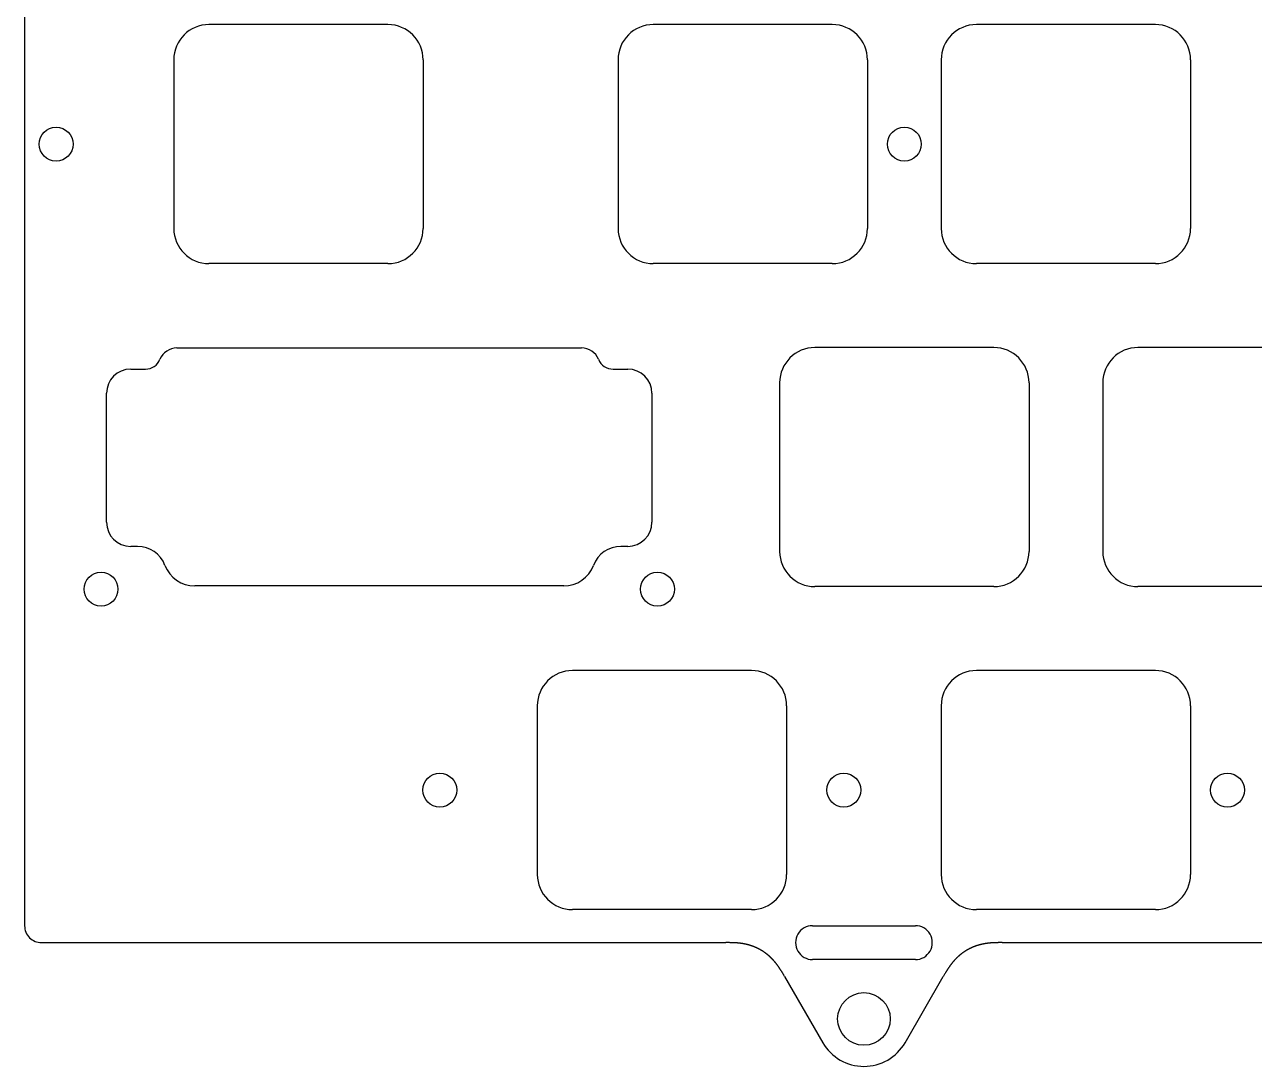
# Model space of a CAD drawing. Header units: millimetres. Extents: x -9 to 276, y -92 to 16.
# Drawn here: x -9 to 63.5, y -92.5 to -31 of the extents above; entities that cross this region are included whole.
import ezdxf

# ---------------------------------------------------------------- set-up
doc = ezdxf.new("R2010")
doc.units = ezdxf.units.MM
doc.layers.add('BLACK', color=7, linetype='CONTINUOUS')
doc.layers.add('Edge.Cuts', color=53, linetype='CONTINUOUS', true_color=0xc8a339)

msp = doc.modelspace()

# ---------------------------------------------------------------- linework, layer by layer
at = {"layer": 'BLACK', "linetype": 'Continuous'}
for p, q in [((12.41875, -31.05), (1.868749, -31.05)), ((-0.20625, -33.125), (-0.20625, -43.075001)), ((14.49375, -33.125), (14.49375, -43.075)), ((12.41875, -45.15), (1.86875, -45.15))]:
    msp.add_line(p, q, dxfattribs=at)
at = {"layer": 'BLACK'}
for centre, radius, start, end in [((1.868754, -33.125004), 2.075004, 90.00013806, 179.99988955), ((12.41875, -33.125), 2.075, 0, 90), ((1.868752, -43.074998), 2.075002, 180.00008284, 269.99994478), ((12.41875, -43.075), 2.075, 270, 0)]:
    msp.add_arc(centre, radius, start, end, dxfattribs=at)
at = {"layer": 'Edge.Cuts', "linetype": 'CONTINUOUS'}
for p, q in [((-9, 8), (-9, -84.2)), ((38.6125, -31.05), (28.0625, -31.05)), ((57.6625, -31.05), (47.1125, -31.05)), ((25.9875, -33.125), (25.9875, -43.075)), ((40.6875, -33.125), (40.6875, -43.075)), ((45.0375, -33.125), (45.0375, -43.075)), ((59.7375, -33.125), (59.7375, -43.075)), ((38.6125, -45.15), (28.0625, -45.15)), ((57.6625, -45.15), (47.1125, -45.15)), ((48.1375, -50.1), (37.5875, -50.1)), ((67.1875, -50.1), (56.6375, -50.1)), ((35.5125, -52.175), (35.5125, -62.125)), ((50.2125, -52.175), (50.2125, -62.125)), ((54.5625, -52.175), (54.5625, -62.125)), ((48.1375, -64.2), (37.5875, -64.2)), ((67.1875, -64.2), (56.6375, -64.2)), ((37.450012, -84.2), (43.512487, -84.2)), ((-8, -85.2), (32.340611, -85.2)), ((32.373517, -85.200003), (32.340611, -85.2)), ((32.421548, -85.200038), (32.373517, -85.200003)), ((32.461283, -85.200126), (32.421548, -85.200038)), ((32.49654, -85.200269), (32.461283, -85.200126)), ((32.528874, -85.20047), (32.49654, -85.200269)), ((32.5591, -85.20073), (32.528874, -85.20047)), ((32.58771, -85.201049), (32.5591, -85.20073)), ((32.615026, -85.201427), (32.58771, -85.201049)), ((32.641277, -85.201866), (32.615026, -85.201427)), ((32.666627, -85.202365), (32.641277, -85.201866)), ((32.691205, -85.202926), (32.666627, -85.202365)), ((32.715109, -85.203547), (32.691205, -85.202926)), ((32.738419, -85.20423), (32.715109, -85.203547)), ((32.761199, -85.204974), (32.738419, -85.20423)), ((32.783503, -85.20578), (32.761199, -85.204974)), ((32.805377, -85.206648), (32.783503, -85.20578)), ((32.826858, -85.207578), (32.805377, -85.206648)), ((32.847979, -85.20857), (32.826858, -85.207578)), ((32.86877, -85.209625), (32.847979, -85.20857)), ((32.889255, -85.210742), (32.86877, -85.209625)), ((32.909456, -85.211922), (32.889255, -85.210742)), ((32.929393, -85.213165), (32.909456, -85.211922)), ((32.949083, -85.214471), (32.929393, -85.213165)), ((32.968542, -85.21584), (32.949083, -85.214471)), ((32.987784, -85.217273), (32.968542, -85.21584)), ((33.006821, -85.218769), (32.987784, -85.217273)), ((33.025665, -85.220329), (33.006821, -85.218769)), ((33.044327, -85.221952), (33.025665, -85.220329)), ((33.062815, -85.22364), (33.044327, -85.221952)), ((33.08114, -85.225392), (33.062815, -85.22364)), ((33.09931, -85.227208), (33.08114, -85.225392)), ((33.117331, -85.229088), (33.09931, -85.227208)), ((33.13521, -85.231033), (33.117331, -85.229088)), ((33.152955, -85.233043), (33.13521, -85.231033)), ((33.170571, -85.235118), (33.152955, -85.233043)), ((33.188064, -85.237258), (33.170571, -85.235118)), ((33.20544, -85.239463), (33.188064, -85.237258)), ((33.222702, -85.241733), (33.20544, -85.239463)), ((33.239856, -85.244069), (33.222702, -85.241733)), ((33.256906, -85.246471), (33.239856, -85.244069)), ((33.273857, -85.248938), (33.256906, -85.246471)), ((33.290711, -85.251472), (33.273857, -85.248938)), ((33.307473, -85.254072), (33.290711, -85.251472)), ((33.324146, -85.256738), (33.307473, -85.254072)), ((33.340734, -85.259471), (33.324146, -85.256738)), ((33.357239, -85.26227), (33.340734, -85.259471)), ((33.373664, -85.265137), (33.357239, -85.26227)), ((33.390013, -85.268071), (33.373664, -85.265137)), ((33.406288, -85.271072), (33.390013, -85.268071)), ((33.422492, -85.27414), (33.406288, -85.271072)), ((33.438626, -85.277276), (33.422492, -85.27414)), ((33.454694, -85.28048), (33.438626, -85.277276)), ((33.470697, -85.283753), (33.454694, -85.28048)), ((33.486638, -85.287093), (33.470697, -85.283753)), ((33.502519, -85.290503), (33.486638, -85.287093)), ((33.518341, -85.29398), (33.502519, -85.290503)), ((33.534107, -85.297527), (33.518341, -85.29398)), ((33.549819, -85.301143), (33.534107, -85.297527)), ((33.565477, -85.304829), (33.549819, -85.301143)), ((33.581084, -85.308584), (33.565477, -85.304829)), ((33.596642, -85.312409), (33.581084, -85.308584)), ((33.612152, -85.316304), (33.596642, -85.312409)), ((33.627615, -85.32027), (33.612152, -85.316304)), ((33.643034, -85.324306), (33.627615, -85.32027)), ((33.658408, -85.328413), (33.643034, -85.324306)), ((33.673741, -85.332591), (33.658408, -85.328413)), ((33.689032, -85.33684), (33.673741, -85.332591)), ((33.704284, -85.341161), (33.689032, -85.33684)), ((33.719497, -85.345554), (33.704284, -85.341161)), ((33.734674, -85.350019), (33.719497, -85.345554)), ((33.749814, -85.354557), (33.734674, -85.350019)), ((33.764919, -85.359167), (33.749814, -85.354557)), ((33.77999, -85.36385), (33.764919, -85.359167)), ((33.780644, -85.364055), (33.77999, -85.36385)), ((33.788181, -85.36643), (33.780644, -85.364055)), ((33.79571, -85.368824), (33.788181, -85.36643)), ((33.803231, -85.371236), (33.79571, -85.368824)), ((33.810744, -85.373666), (33.803231, -85.371236)), ((33.818249, -85.376115), (33.810744, -85.373666)), ((33.825746, -85.378583), (33.818249, -85.376115)), ((33.833236, -85.381069), (33.825746, -85.378583)), ((33.840717, -85.383573), (33.833236, -85.381069)), ((33.84819, -85.386095), (33.840717, -85.383573)), ((33.855655, -85.388636), (33.84819, -85.386095)), ((33.863112, -85.391196), (33.855655, -85.388636)), ((33.87056, -85.393773), (33.863112, -85.391196)), ((33.878001, -85.396369), (33.87056, -85.393773)), ((33.885433, -85.398984), (33.878001, -85.396369)), ((33.892858, -85.401617), (33.885433, -85.398984)), ((33.900274, -85.404268), (33.892858, -85.401617)), ((33.907682, -85.406937), (33.900274, -85.404268)), ((33.915081, -85.409624), (33.907682, -85.406937)), ((33.922472, -85.41233), (33.915081, -85.409624)), ((33.929855, -85.415054), (33.922472, -85.41233)), ((33.93723, -85.417797), (33.929855, -85.415054)), ((33.944596, -85.420557), (33.93723, -85.417797)), ((33.951954, -85.423336), (33.944596, -85.420557)), ((33.959303, -85.426133), (33.951954, -85.423336)), ((33.966644, -85.428948), (33.959303, -85.426133)), ((33.973977, -85.431781), (33.966644, -85.428948)), ((33.981301, -85.434633), (33.973977, -85.431781)), ((33.988616, -85.437503), (33.981301, -85.434633)), ((33.995923, -85.44039), (33.988616, -85.437503)), ((34.003222, -85.443296), (33.995923, -85.44039)), ((34.010512, -85.44622), (34.003222, -85.443296)), ((34.017793, -85.449162), (34.010512, -85.44622)), ((34.025065, -85.452123), (34.017793, -85.449162)), ((34.032329, -85.455101), (34.025065, -85.452123)), ((34.039585, -85.458097), (34.032329, -85.455101)), ((34.046831, -85.461111), (34.039585, -85.458097)), ((34.054069, -85.464144), (34.046831, -85.461111)), ((34.061298, -85.467194), (34.054069, -85.464144)), ((34.068518, -85.470263), (34.061298, -85.467194)), ((34.07573, -85.473349), (34.068518, -85.470263)), ((34.082933, -85.476453), (34.07573, -85.473349)), ((34.090126, -85.479576), (34.082933, -85.476453)), ((34.097312, -85.482716), (34.090126, -85.479576)), ((34.104488, -85.485874), (34.097312, -85.482716)), ((34.111655, -85.48905), (34.104488, -85.485874)), ((34.118813, -85.492244), (34.111655, -85.48905)), ((34.125962, -85.495456), (34.118813, -85.492244)), ((34.133102, -85.498686), (34.125962, -85.495456)), ((34.140234, -85.501934), (34.133102, -85.498686)), ((34.147356, -85.5052), (34.140234, -85.501934)), ((34.154469, -85.508483), (34.147356, -85.5052)), ((34.161573, -85.511784), (34.154469, -85.508483)), ((34.168668, -85.515103), (34.161573, -85.511784)), ((34.175754, -85.51844), (34.168668, -85.515103)), ((34.182831, -85.521795), (34.175754, -85.51844)), ((34.189898, -85.525167), (34.182831, -85.521795)), ((34.196956, -85.528558), (34.189898, -85.525167)), ((34.204005, -85.531966), (34.196956, -85.528558)), ((34.211045, -85.535391), (34.204005, -85.531966)), ((34.218075, -85.538835), (34.211045, -85.535391)), ((34.225097, -85.542296), (34.218075, -85.538835)), ((34.232108, -85.545775), (34.225097, -85.542296)), ((34.239111, -85.549271), (34.232108, -85.545775)), ((34.246104, -85.552786), (34.239111, -85.549271)), ((46.727953, -85.547005), (46.720951, -85.550509)), ((46.734965, -85.543519), (46.727953, -85.547005)), ((46.741986, -85.54005), (46.734965, -85.543519)), ((46.749017, -85.536599), (46.741986, -85.54005)), ((46.756057, -85.533166), (46.749017, -85.536599)), ((46.763107, -85.529751), (46.756057, -85.533166)), ((46.770166, -85.526353), (46.763107, -85.529751)), ((46.777234, -85.522973), (46.770166, -85.526353)), ((46.784311, -85.51961), (46.777234, -85.522973)), ((46.791398, -85.516265), (46.784311, -85.51961)), ((46.798495, -85.512938), (46.791398, -85.516265)), ((46.8056, -85.509629), (46.798495, -85.512938)), ((46.812714, -85.506338), (46.8056, -85.509629)), ((46.819838, -85.503064), (46.812714, -85.506338)), ((46.826971, -85.499808), (46.819838, -85.503064)), ((46.834113, -85.49657), (46.826971, -85.499808)), ((46.841265, -85.49335), (46.834113, -85.49657)), ((46.848425, -85.490148), (46.841265, -85.49335)), ((46.855594, -85.486963), (46.848425, -85.490148)), ((46.862773, -85.483796), (46.855594, -85.486963)), ((46.86996, -85.480648), (46.862773, -85.483796)), ((46.877157, -85.477517), (46.86996, -85.480648)), ((46.884362, -85.474404), (46.877157, -85.477517)), ((46.891577, -85.471309), (46.884362, -85.474404)), ((46.8988, -85.468231), (46.891577, -85.471309)), ((46.906032, -85.465172), (46.8988, -85.468231)), ((46.913273, -85.462131), (46.906032, -85.465172)), ((46.920523, -85.459108), (46.913273, -85.462131)), ((46.927782, -85.456103), (46.920523, -85.459108)), ((46.93505, -85.453115), (46.927782, -85.456103)), ((46.942326, -85.450146), (46.93505, -85.453115)), ((46.949611, -85.447195), (46.942326, -85.450146)), ((46.956905, -85.444262), (46.949611, -85.447195)), ((46.964208, -85.441347), (46.956905, -85.444262)), ((46.971519, -85.43845), (46.964208, -85.441347)), ((46.978839, -85.435571), (46.971519, -85.43845)), ((46.986168, -85.43271), (46.978839, -85.435571)), ((46.993505, -85.429867), (46.986168, -85.43271)), ((47.00085, -85.427042), (46.993505, -85.429867)), ((47.008205, -85.424236), (47.00085, -85.427042)), ((47.015568, -85.421448), (47.008205, -85.424236)), ((47.022939, -85.418677), (47.015568, -85.421448)), ((47.030319, -85.415925), (47.022939, -85.418677)), ((47.037707, -85.413192), (47.030319, -85.415925)), ((47.045104, -85.410476), (47.037707, -85.413192)), ((47.058586, -85.405581), (47.045104, -85.410476)), ((47.072051, -85.400763), (47.058586, -85.405581)), ((47.0855, -85.396021), (47.072051, -85.400763)), ((47.098933, -85.391354), (47.0855, -85.396021)), ((47.11235, -85.386762), (47.098933, -85.391354)), ((47.125751, -85.382244), (47.11235, -85.386762)), ((47.139135, -85.377799), (47.125751, -85.382244)), ((47.152502, -85.373427), (47.139135, -85.377799)), ((47.165854, -85.369127), (47.152502, -85.373427)), ((47.179188, -85.364899), (47.165854, -85.369127)), ((47.192506, -85.360742), (47.179188, -85.364899)), ((47.205808, -85.356656), (47.192506, -85.360742)), ((47.219093, -85.352639), (47.205808, -85.356656)), ((47.232361, -85.348692), (47.219093, -85.352639)), ((47.245612, -85.344813), (47.232361, -85.348692)), ((47.258846, -85.341002), (47.245612, -85.344813)), ((47.272064, -85.337259), (47.258846, -85.341002)), ((47.285264, -85.333583), (47.272064, -85.337259)), ((47.298448, -85.329973), (47.285264, -85.333583)), ((47.311614, -85.326428), (47.298448, -85.329973)), ((47.324763, -85.322949), (47.311614, -85.326428)), ((47.337896, -85.319534), (47.324763, -85.322949)), ((47.351011, -85.316182), (47.337896, -85.319534)), ((47.364108, -85.312894), (47.351011, -85.316182)), ((47.377189, -85.309669), (47.364108, -85.312894)), ((47.390252, -85.306506), (47.377189, -85.309669)), ((47.403297, -85.303404), (47.390252, -85.306506)), ((47.416325, -85.300363), (47.403297, -85.303404)), ((47.429336, -85.297382), (47.416325, -85.300363)), ((47.442329, -85.294461), (47.429336, -85.297382)), ((47.455304, -85.291598), (47.442329, -85.294461)), ((47.468262, -85.288795), (47.455304, -85.291598)), ((47.481202, -85.286049), (47.468262, -85.288795)), ((47.494124, -85.28336), (47.481202, -85.286049)), ((47.507028, -85.280728), (47.494124, -85.28336)), ((47.519915, -85.278151), (47.507028, -85.280728)), ((47.532783, -85.27563), (47.519915, -85.278151)), ((47.545633, -85.273164), (47.532783, -85.27563)), ((47.558466, -85.270753), (47.545633, -85.273164)), ((47.57128, -85.268394), (47.558466, -85.270753)), ((47.584076, -85.266089), (47.57128, -85.268394)), ((47.596854, -85.263836), (47.584076, -85.266089)), ((47.609614, -85.261635), (47.596854, -85.263836)), ((47.622355, -85.259485), (47.609614, -85.261635)), ((47.635078, -85.257386), (47.622355, -85.259485)), ((47.647783, -85.255337), (47.635078, -85.257386)), ((47.660469, -85.253337), (47.647783, -85.255337)), ((47.673137, -85.251386), (47.660469, -85.253337)), ((47.685786, -85.249483), (47.673137, -85.251386)), ((47.698416, -85.247627), (47.685786, -85.249483)), ((47.711028, -85.245819), (47.698416, -85.247627)), ((47.723621, -85.244057), (47.711028, -85.245819)), ((47.736195, -85.242341), (47.723621, -85.244057)), ((47.74875, -85.240669), (47.736195, -85.242341)), ((47.761286, -85.239043), (47.74875, -85.240669)), ((47.773804, -85.23746), (47.761286, -85.239043)), ((47.786302, -85.235921), (47.773804, -85.23746)), ((47.798782, -85.234424), (47.786302, -85.235921)), ((47.811242, -85.23297), (47.798782, -85.234424)), ((47.823683, -85.231557), (47.811242, -85.23297)), ((47.836105, -85.230185), (47.823683, -85.231557)), ((47.848508, -85.228854), (47.836105, -85.230185)), ((47.860892, -85.227562), (47.848508, -85.228854)), ((47.873256, -85.22631), (47.860892, -85.227562)), ((47.8856, -85.225095), (47.873256, -85.22631)), ((47.897926, -85.223919), (47.8856, -85.225095)), ((47.910231, -85.22278), (47.897926, -85.223919)), ((47.922517, -85.221678), (47.910231, -85.22278)), ((47.934784, -85.220612), (47.922517, -85.221678)), ((47.947031, -85.219582), (47.934784, -85.220612)), ((47.959258, -85.218586), (47.947031, -85.219582)), ((47.971465, -85.217625), (47.959258, -85.218586)), ((47.983652, -85.216698), (47.971465, -85.217625)), ((47.99582, -85.215804), (47.983652, -85.216698)), ((48.007968, -85.214942), (47.99582, -85.215804)), ((48.020095, -85.214112), (48.007968, -85.214942)), ((48.032203, -85.213313), (48.020095, -85.214112)), ((48.04429, -85.212545), (48.032203, -85.213313)), ((48.056358, -85.211808), (48.04429, -85.212545)), ((48.068405, -85.211099), (48.056358, -85.211808)), ((48.080432, -85.21042), (48.068405, -85.211099)), ((48.092439, -85.209769), (48.080432, -85.21042)), ((48.104425, -85.209146), (48.092439, -85.209769)), ((48.116391, -85.208549), (48.104425, -85.209146)), ((48.128336, -85.20798), (48.116391, -85.208549)), ((48.140261, -85.207436), (48.128336, -85.20798)), ((48.152165, -85.206917), (48.140261, -85.207436)), ((48.164049, -85.206423), (48.152165, -85.206917)), ((48.175912, -85.205953), (48.164049, -85.206423)), ((48.187754, -85.205507), (48.175912, -85.205953)), ((48.199576, -85.205084), (48.187754, -85.205507)), ((48.211376, -85.204683), (48.199576, -85.205084)), ((48.223156, -85.204303), (48.211376, -85.204683)), ((48.234915, -85.203945), (48.223156, -85.204303)), ((48.25837, -85.203289), (48.234915, -85.203945)), ((48.28174, -85.20271), (48.25837, -85.203289)), ((48.305026, -85.202203), (48.28174, -85.20271)), ((48.328226, -85.201764), (48.305026, -85.202203)), ((48.351341, -85.201387), (48.328226, -85.201764)), ((48.37437, -85.201069), (48.351341, -85.201387)), ((48.397312, -85.200803), (48.37437, -85.201069)), ((48.420167, -85.200585), (48.397312, -85.200803)), ((48.442936, -85.200411), (48.420167, -85.200585)), ((48.465616, -85.200275), (48.442936, -85.200411)), ((48.488208, -85.200173), (48.465616, -85.200275)), ((48.510712, -85.2001), (48.488208, -85.200173)), ((48.533127, -85.200051), (48.510712, -85.2001)), ((48.577688, -85.200006), (48.533127, -85.200051)), ((48.621888, -85.2), (48.577688, -85.200006)), ((48.621888, -85.2), (218.078111, -85.2)), ((34.253088, -85.556317), (34.246104, -85.552786)), ((34.260062, -85.559867), (34.253088, -85.556317)), ((34.267027, -85.563434), (34.260062, -85.559867)), ((34.273982, -85.567019), (34.267027, -85.563434)), ((34.280928, -85.570621), (34.273982, -85.567019)), ((34.287864, -85.574241), (34.280928, -85.570621)), ((34.294791, -85.577879), (34.287864, -85.574241)), ((34.301708, -85.581534), (34.294791, -85.577879)), ((34.308616, -85.585206), (34.301708, -85.581534)), ((34.315514, -85.588897), (34.308616, -85.585206)), ((34.322402, -85.592604), (34.315514, -85.588897)), ((34.329281, -85.596329), (34.322402, -85.592604)), ((34.33615, -85.600072), (34.329281, -85.596329)), ((34.343009, -85.603832), (34.33615, -85.600072)), ((34.349859, -85.60761), (34.343009, -85.603832)), ((34.356698, -85.611405), (34.349859, -85.60761)), ((34.363528, -85.615218), (34.356698, -85.611405)), ((34.370348, -85.619048), (34.363528, -85.615218)), ((34.377159, -85.622895), (34.370348, -85.619048)), ((34.383959, -85.62676), (34.377159, -85.622895)), ((34.39075, -85.630642), (34.383959, -85.62676)), ((34.39753, -85.634542), (34.39075, -85.630642)), ((34.404301, -85.638459), (34.39753, -85.634542)), ((34.411062, -85.642393), (34.404301, -85.638459)), ((34.417813, -85.646344), (34.411062, -85.642393)), ((34.424553, -85.650313), (34.417813, -85.646344)), ((34.431284, -85.654299), (34.424553, -85.650313)), ((34.438005, -85.658303), (34.431284, -85.654299)), ((34.444715, -85.662324), (34.438005, -85.658303)), ((34.451416, -85.666362), (34.444715, -85.662324)), ((34.458106, -85.670417), (34.451416, -85.666362)), ((34.464787, -85.67449), (34.458106, -85.670417)), ((34.471457, -85.678579), (34.464787, -85.67449)), ((34.478116, -85.682686), (34.471457, -85.678579)), ((34.484766, -85.68681), (34.478116, -85.682686)), ((34.491405, -85.690952), (34.484766, -85.68681)), ((34.498034, -85.69511), (34.491405, -85.690952)), ((34.504653, -85.699286), (34.498034, -85.69511)), ((34.511262, -85.703479), (34.504653, -85.699286)), ((34.51786, -85.707688), (34.511262, -85.703479)), ((34.524448, -85.711915), (34.51786, -85.707688)), ((34.531025, -85.71616), (34.524448, -85.711915)), ((34.537592, -85.720421), (34.531025, -85.71616)), ((34.544148, -85.724699), (34.537592, -85.720421)), ((34.550694, -85.728994), (34.544148, -85.724699)), ((34.55723, -85.733307), (34.550694, -85.728994)), ((34.563755, -85.737636), (34.55723, -85.733307)), ((34.570269, -85.741982), (34.563755, -85.737636)), ((34.576773, -85.746346), (34.570269, -85.741982)), ((34.583267, -85.750726), (34.576773, -85.746346)), ((34.589749, -85.755123), (34.583267, -85.750726)), ((34.596222, -85.759538), (34.589749, -85.755123)), ((34.602683, -85.763969), (34.596222, -85.759538)), ((34.609134, -85.768417), (34.602683, -85.763969)), ((34.615574, -85.772882), (34.609134, -85.768417)), ((34.622003, -85.777364), (34.615574, -85.772882)), ((34.628422, -85.781863), (34.622003, -85.777364)), ((34.634829, -85.786379), (34.628422, -85.781863)), ((34.641226, -85.790911), (34.634829, -85.786379)), ((34.647613, -85.795461), (34.641226, -85.790911)), ((34.653988, -85.800027), (34.647613, -85.795461)), ((34.660352, -85.80461), (34.653988, -85.800027)), ((34.666706, -85.80921), (34.660352, -85.80461)), ((34.673048, -85.813826), (34.666706, -85.80921)), ((34.67938, -85.81846), (34.673048, -85.813826)), ((34.685701, -85.82311), (34.67938, -85.81846)), ((34.69201, -85.827777), (34.685701, -85.82311)), ((34.698309, -85.83246), (34.69201, -85.827777)), ((34.704597, -85.837161), (34.698309, -85.83246)), ((34.710873, -85.841878), (34.704597, -85.837161)), ((34.717139, -85.846611), (34.710873, -85.841878)), ((34.723393, -85.851362), (34.717139, -85.846611)), ((34.729636, -85.856129), (34.723393, -85.851362)), ((34.735868, -85.860913), (34.729636, -85.856129)), ((34.742089, -85.865713), (34.735868, -85.860913)), ((34.748299, -85.87053), (34.742089, -85.865713)), ((34.754497, -85.875363), (34.748299, -85.87053)), ((34.760684, -85.880213), (34.754497, -85.875363)), ((34.76686, -85.88508), (34.760684, -85.880213)), ((34.773025, -85.889963), (34.76686, -85.88508)), ((34.779178, -85.894863), (34.773025, -85.889963)), ((34.78532, -85.899779), (34.779178, -85.894863)), ((34.79145, -85.904712), (34.78532, -85.899779)), ((34.797569, -85.909662), (34.79145, -85.904712)), ((34.803677, -85.914627), (34.797569, -85.909662)), ((34.809773, -85.91961), (34.803677, -85.914627)), ((34.815858, -85.924608), (34.809773, -85.91961)), ((34.821931, -85.929623), (34.815858, -85.924608)), ((34.827993, -85.934655), (34.821931, -85.929623)), ((34.834043, -85.939703), (34.827993, -85.934655)), ((34.845023, -85.948931), (34.834043, -85.939703)), ((34.855928, -85.958183), (34.845023, -85.948931)), ((34.86676, -85.96746), (34.855928, -85.958183)), ((34.877518, -85.97676), (34.86676, -85.96746)), ((34.888203, -85.986083), (34.877518, -85.97676)), ((34.898816, -85.995429), (34.888203, -85.986083)), ((34.909358, -86.004797), (34.898816, -85.995429)), ((34.919828, -86.014188), (34.909358, -86.004797)), ((34.930227, -86.023601), (34.919828, -86.014188)), ((34.940556, -86.033035), (34.930227, -86.023601)), ((34.950815, -86.04249), (34.940556, -86.033035)), ((34.961005, -86.051967), (34.950815, -86.04249)), ((34.971125, -86.061463), (34.961005, -86.051967)), ((34.981178, -86.07098), (34.971125, -86.061463)), ((34.991163, -86.080516), (34.981178, -86.07098)), ((35.00108, -86.090072), (34.991163, -86.080516)), ((35.01093, -86.099647), (35.00108, -86.090072)), ((35.020714, -86.109241), (35.01093, -86.099647)), ((35.030433, -86.118853), (35.020714, -86.109241)), ((35.040086, -86.128484), (35.030433, -86.118853)), ((35.049674, -86.138131), (35.040086, -86.128484)), ((35.059197, -86.147797), (35.049674, -86.138131)), ((35.068657, -86.157479), (35.059197, -86.147797)), ((35.078053, -86.167178), (35.068657, -86.157479)), ((35.087387, -86.176893), (35.078053, -86.167178)), ((35.096658, -86.186624), (35.087387, -86.176893)), ((35.105867, -86.196371), (35.096658, -86.186624)), ((35.115014, -86.206133), (35.105867, -86.196371)), ((35.124101, -86.21591), (35.115014, -86.206133)), ((35.133128, -86.225702), (35.124101, -86.21591)), ((35.142094, -86.235508), (35.133128, -86.225702)), ((35.151001, -86.245328), (35.142094, -86.235508)), ((35.159849, -86.255161), (35.151001, -86.245328)), ((35.168639, -86.265007), (35.159849, -86.255161)), ((35.177371, -86.274867), (35.168639, -86.265007)), ((35.186045, -86.284739), (35.177371, -86.274867)), ((43.512487, -86.2), (37.450012, -86.2)), ((45.795361, -86.263194), (45.784525, -86.275418)), ((45.806224, -86.251059), (45.795361, -86.263194)), ((45.817117, -86.239011), (45.806224, -86.251059)), ((45.82804, -86.227047), (45.817117, -86.239011)), ((45.838995, -86.215167), (45.82804, -86.227047)), ((45.849982, -86.203368), (45.838995, -86.215167)), ((45.861003, -86.19165), (45.849982, -86.203368)), ((45.872059, -86.180011), (45.861003, -86.19165)), ((45.883151, -86.16845), (45.872059, -86.180011)), ((45.894279, -86.156966), (45.883151, -86.16845)), ((45.905445, -86.145557), (45.894279, -86.156966)), ((45.916649, -86.134222), (45.905445, -86.145557)), ((45.927893, -86.122961), (45.916649, -86.134222)), ((45.939178, -86.111772), (45.927893, -86.122961)), ((45.950504, -86.100653), (45.939178, -86.111772)), ((45.961872, -86.089605), (45.950504, -86.100653)), ((45.973283, -86.078627), (45.961872, -86.089605)), ((45.984738, -86.067716), (45.973283, -86.078627)), ((45.996238, -86.056873), (45.984738, -86.067716)), ((46.007783, -86.046097), (45.996238, -86.056873)), ((46.019374, -86.035386), (46.007783, -86.046097)), ((46.019877, -86.034924), (46.019374, -86.035386)), ((46.025702, -86.029584), (46.019877, -86.034924)), ((46.031539, -86.024261), (46.025702, -86.029584)), ((46.037389, -86.018953), (46.031539, -86.024261)), ((46.04325, -86.013662), (46.037389, -86.018953)), ((46.049124, -86.008387), (46.04325, -86.013662)), ((46.055009, -86.003128), (46.049124, -86.008387)), ((46.060907, -85.997885), (46.055009, -86.003128)), ((46.066816, -85.992658), (46.060907, -85.997885)), ((46.072737, -85.987447), (46.066816, -85.992658)), ((46.07867, -85.982253), (46.072737, -85.987447)), ((46.084615, -85.977075), (46.07867, -85.982253)), ((46.090572, -85.971913), (46.084615, -85.977075)), ((46.096541, -85.966767), (46.090572, -85.971913)), ((46.102521, -85.961638), (46.096541, -85.966767)), ((46.108513, -85.956524), (46.102521, -85.961638)), ((46.114517, -85.951427), (46.108513, -85.956524)), ((46.120533, -85.946347), (46.114517, -85.951427)), ((46.12656, -85.941282), (46.120533, -85.946347)), ((46.132599, -85.936234), (46.12656, -85.941282)), ((46.13865, -85.931202), (46.132599, -85.936234)), ((46.144712, -85.926187), (46.13865, -85.931202)), ((46.150786, -85.921188), (46.144712, -85.926187)), ((46.156871, -85.916205), (46.150786, -85.921188)), ((46.162968, -85.911239), (46.156871, -85.916205)), ((46.169077, -85.906289), (46.162968, -85.911239)), ((46.175197, -85.901355), (46.169077, -85.906289)), ((46.181328, -85.896438), (46.175197, -85.901355)), ((46.187471, -85.891538), (46.181328, -85.896438)), ((46.193626, -85.886653), (46.187471, -85.891538)), ((46.199791, -85.881786), (46.193626, -85.886653)), ((46.205969, -85.876935), (46.199791, -85.881786)), ((46.212157, -85.8721), (46.205969, -85.876935)), ((46.218357, -85.867282), (46.212157, -85.8721)), ((46.224568, -85.86248), (46.218357, -85.867282)), ((46.230791, -85.857695), (46.224568, -85.86248)), ((46.237025, -85.852926), (46.230791, -85.857695)), ((46.24327, -85.848174), (46.237025, -85.852926)), ((46.249526, -85.843439), (46.24327, -85.848174)), ((46.255794, -85.83872), (46.249526, -85.843439)), ((46.262072, -85.834018), (46.255794, -85.83872)), ((46.268362, -85.829332), (46.262072, -85.834018)), ((46.274663, -85.824664), (46.268362, -85.829332)), ((46.280975, -85.820011), (46.274663, -85.824664)), ((46.287299, -85.815376), (46.280975, -85.820011)), ((46.293633, -85.810757), (46.287299, -85.815376)), ((46.299978, -85.806155), (46.293633, -85.810757)), ((46.306334, -85.801569), (46.299978, -85.806155)), ((46.312702, -85.797), (46.306334, -85.801569)), ((46.31908, -85.792448), (46.312702, -85.797)), ((46.325469, -85.787913), (46.31908, -85.792448)), ((46.331869, -85.783395), (46.325469, -85.787913)), ((46.33828, -85.778893), (46.331869, -85.783395)), ((46.344702, -85.774408), (46.33828, -85.778893)), ((46.351135, -85.76994), (46.344702, -85.774408)), ((46.357579, -85.765489), (46.351135, -85.76994)), ((46.364033, -85.761055), (46.357579, -85.765489)), ((46.370498, -85.756637), (46.364033, -85.761055)), ((46.376974, -85.752236), (46.370498, -85.756637)), ((46.383461, -85.747853), (46.376974, -85.752236)), ((46.389958, -85.743486), (46.383461, -85.747853)), ((46.396466, -85.739136), (46.389958, -85.743486)), ((46.402985, -85.734803), (46.396466, -85.739136)), ((46.409514, -85.730487), (46.402985, -85.734803)), ((46.416054, -85.726188), (46.409514, -85.730487)), ((46.422605, -85.721905), (46.416054, -85.726188)), ((46.429166, -85.71764), (46.422605, -85.721905)), ((46.435737, -85.713392), (46.429166, -85.71764)), ((46.44232, -85.709161), (46.435737, -85.713392)), ((46.448912, -85.704947), (46.44232, -85.709161)), ((46.455515, -85.70075), (46.448912, -85.704947)), ((46.462129, -85.69657), (46.455515, -85.70075)), ((46.468753, -85.692407), (46.462129, -85.69657)), ((46.475387, -85.688261), (46.468753, -85.692407)), ((46.482032, -85.684132), (46.475387, -85.688261)), ((46.488687, -85.680021), (46.482032, -85.684132)), ((46.495353, -85.675926), (46.488687, -85.680021)), ((46.502029, -85.671849), (46.495353, -85.675926)), ((46.508715, -85.667789), (46.502029, -85.671849)), ((46.515411, -85.663746), (46.508715, -85.667789)), ((46.522117, -85.65972), (46.515411, -85.663746)), ((46.528834, -85.655711), (46.522117, -85.65972)), ((46.535561, -85.65172), (46.528834, -85.655711)), ((46.542298, -85.647745), (46.535561, -85.65172)), ((46.549046, -85.643788), (46.542298, -85.647745)), ((46.555803, -85.639849), (46.549046, -85.643788)), ((46.56257, -85.635926), (46.555803, -85.639849)), ((46.569348, -85.632021), (46.56257, -85.635926)), ((46.576135, -85.628133), (46.569348, -85.632021)), ((46.582933, -85.624263), (46.576135, -85.628133)), ((46.58974, -85.62041), (46.582933, -85.624263)), ((46.596558, -85.616574), (46.58974, -85.62041)), ((46.603385, -85.612755), (46.596558, -85.616574)), ((46.610223, -85.608954), (46.603385, -85.612755)), ((46.61707, -85.60517), (46.610223, -85.608954)), ((46.623927, -85.601404), (46.61707, -85.60517)), ((46.630794, -85.597655), (46.623927, -85.601404)), ((46.637671, -85.593923), (46.630794, -85.597655)), ((46.644558, -85.590209), (46.637671, -85.593923)), ((46.651454, -85.586512), (46.644558, -85.590209)), ((46.65836, -85.582833), (46.651454, -85.586512)), ((46.665276, -85.579172), (46.65836, -85.582833)), ((46.672202, -85.575527), (46.665276, -85.579172)), ((46.679137, -85.571901), (46.672202, -85.575527)), ((46.686082, -85.568291), (46.679137, -85.571901)), ((46.693037, -85.5647), (46.686082, -85.568291)), ((46.700001, -85.561126), (46.693037, -85.5647)), ((46.706975, -85.557569), (46.700001, -85.561126)), ((46.713958, -85.55403), (46.706975, -85.557569)), ((46.720951, -85.550509), (46.713958, -85.55403)), ((35.194662, -86.294623), (35.186045, -86.284739)), ((35.203223, -86.304518), (35.194662, -86.294623)), ((35.211728, -86.314426), (35.203223, -86.304518)), ((35.220177, -86.324344), (35.211728, -86.314426)), ((35.228572, -86.334273), (35.220177, -86.324344)), ((35.236912, -86.344213), (35.228572, -86.334273)), ((35.245198, -86.354163), (35.236912, -86.344213)), ((35.25343, -86.364122), (35.245198, -86.354163)), ((35.26161, -86.374091), (35.25343, -86.364122)), ((35.269737, -86.384069), (35.26161, -86.374091)), ((35.277812, -86.394055), (35.269737, -86.384069)), ((35.285835, -86.40405), (35.277812, -86.394055)), ((35.293808, -86.414053), (35.285835, -86.40405)), ((35.30173, -86.424063), (35.293808, -86.414053)), ((35.309602, -86.434081), (35.30173, -86.424063)), ((35.317424, -86.444106), (35.309602, -86.434081)), ((35.325198, -86.454137), (35.317424, -86.444106)), ((35.332923, -86.464175), (35.325198, -86.454137)), ((35.3406, -86.474219), (35.332923, -86.464175)), ((35.348229, -86.484268), (35.3406, -86.474219)), ((35.355811, -86.494322), (35.348229, -86.484268)), ((35.363347, -86.504381), (35.355811, -86.494322)), ((35.370837, -86.514445), (35.363347, -86.504381)), ((35.378281, -86.524513), (35.370837, -86.514445)), ((35.38568, -86.534585), (35.378281, -86.524513)), ((35.393034, -86.54466), (35.38568, -86.534585)), ((35.400345, -86.554739), (35.393034, -86.54466)), ((35.407612, -86.56482), (35.400345, -86.554739)), ((35.414835, -86.574904), (35.407612, -86.56482)), ((35.422017, -86.58499), (35.414835, -86.574904)), ((35.429156, -86.595077), (35.422017, -86.58499)), ((35.436253, -86.605166), (35.429156, -86.595077)), ((35.443309, -86.615256), (35.436253, -86.605166)), ((35.450325, -86.625347), (35.443309, -86.615256)), ((35.457301, -86.635439), (35.450325, -86.625347)), ((35.464237, -86.64553), (35.457301, -86.635439)), ((35.471134, -86.655621), (35.464237, -86.64553)), ((35.477992, -86.665711), (35.471134, -86.655621)), ((35.484812, -86.6758), (35.477992, -86.665711)), ((35.491595, -86.685888), (35.484812, -86.6758)), ((35.49834, -86.695974), (35.491595, -86.685888)), ((35.505049, -86.706058), (35.49834, -86.695974)), ((35.511722, -86.71614), (35.505049, -86.706058)), ((35.518359, -86.726219), (35.511722, -86.71614)), ((35.52496, -86.736295), (35.518359, -86.726219)), ((35.531528, -86.746368), (35.52496, -86.736295)), ((35.53806, -86.756436), (35.531528, -86.746368)), ((35.54456, -86.766501), (35.53806, -86.756436)), ((35.551026, -86.776561), (35.54456, -86.766501)), ((35.557459, -86.786616), (35.551026, -86.776561)), ((35.563861, -86.796667), (35.557459, -86.786616)), ((35.57023, -86.806711), (35.563861, -86.796667)), ((35.576568, -86.81675), (35.57023, -86.806711)), ((35.582876, -86.826783), (35.576568, -86.81675)), ((35.589154, -86.836809), (35.582876, -86.826783)), ((35.595401, -86.846828), (35.589154, -86.836809)), ((35.60162, -86.85684), (35.595401, -86.846828)), ((35.60781, -86.866844), (35.60162, -86.85684)), ((35.620105, -86.886828), (35.60781, -86.866844)), ((35.632292, -86.906778), (35.620105, -86.886828)), ((35.644373, -86.926691), (35.632292, -86.906778)), ((35.656354, -86.946563), (35.644373, -86.926691)), ((35.668237, -86.966393), (35.656354, -86.946563)), ((35.680028, -86.986177), (35.668237, -86.966393)), ((35.691729, -87.005913), (35.680028, -86.986177)), ((45.282241, -86.986536), (45.26766, -87.011153)), ((45.296227, -86.963068), (45.282241, -86.986536)), ((45.309733, -86.940554), (45.296227, -86.963068)), ((45.322841, -86.918849), (45.309733, -86.940554)), ((45.335615, -86.897844), (45.322841, -86.918849)), ((45.348105, -86.877453), (45.335615, -86.897844)), ((45.360351, -86.857608), (45.348105, -86.877453)), ((45.372386, -86.838252), (45.360351, -86.857608)), ((45.384236, -86.819339), (45.372386, -86.838252)), ((45.395924, -86.800829), (45.384236, -86.819339)), ((45.40747, -86.782691), (45.395924, -86.800829)), ((45.41889, -86.764895), (45.40747, -86.782691)), ((45.430199, -86.747417), (45.41889, -86.764895)), ((45.441409, -86.730235), (45.430199, -86.747417)), ((45.452532, -86.71333), (45.441409, -86.730235)), ((45.463577, -86.696686), (45.452532, -86.71333)), ((45.474553, -86.680287), (45.463577, -86.696686)), ((45.485468, -86.664119), (45.474553, -86.680287)), ((45.496329, -86.648172), (45.485468, -86.664119)), ((45.507144, -86.632433), (45.496329, -86.648172)), ((45.517917, -86.616894), (45.507144, -86.632433)), ((45.528654, -86.601544), (45.517917, -86.616894)), ((45.53936, -86.586376), (45.528654, -86.601544)), ((45.550039, -86.571382), (45.53936, -86.586376)), ((45.560697, -86.556555), (45.550039, -86.571382)), ((45.571336, -86.541888), (45.560697, -86.556555)), ((45.58196, -86.527377), (45.571336, -86.541888)), ((45.592573, -86.513014), (45.58196, -86.527377)), ((45.603178, -86.498795), (45.592573, -86.513014)), ((45.613778, -86.484715), (45.603178, -86.498795)), ((45.624375, -86.47077), (45.613778, -86.484715)), ((45.634973, -86.456956), (45.624375, -86.47077)), ((45.645573, -86.443268), (45.634973, -86.456956)), ((45.656178, -86.429703), (45.645573, -86.443268)), ((45.66679, -86.416257), (45.656178, -86.429703)), ((45.677411, -86.402928), (45.66679, -86.416257)), ((45.688044, -86.389711), (45.677411, -86.402928)), ((45.698689, -86.376605), (45.688044, -86.389711)), ((45.70935, -86.363606), (45.698689, -86.376605)), ((45.720027, -86.350712), (45.70935, -86.363606)), ((45.730722, -86.33792), (45.720027, -86.350712)), ((45.741437, -86.325228), (45.730722, -86.33792)), ((45.752174, -86.312634), (45.741437, -86.325228)), ((45.762933, -86.300136), (45.752174, -86.312634)), ((45.773716, -86.287731), (45.762933, -86.300136)), ((45.784525, -86.275418), (45.773716, -86.287731)), ((35.703345, -87.025598), (35.691729, -87.005913)), ((35.71488, -87.045228), (35.703345, -87.025598)), ((35.726338, -87.064802), (35.71488, -87.045228)), ((35.737722, -87.084317), (35.726338, -87.064802)), ((35.749037, -87.103769), (35.737722, -87.084317)), ((35.760287, -87.123156), (35.749037, -87.103769)), ((35.782606, -87.161725), (35.760287, -87.123156)), ((35.804712, -87.2), (35.782606, -87.161725)), ((35.804712, -87.2), (38.056379, -91.1)), ((42.906121, -91.1), (45.157787, -87.2)), ((45.174237, -87.171513), (45.157787, -87.2)), ((45.198284, -87.129933), (45.174237, -87.171513)), ((45.218228, -87.095565), (45.198284, -87.129933)), ((45.235981, -87.065102), (45.218228, -87.095565)), ((45.252322, -87.0372), (45.235981, -87.065102)), ((45.26766, -87.011153), (45.252322, -87.0372))]:
    msp.add_line(p, q, dxfattribs=at)
at = {"layer": 'Edge.Cuts', "linetype": 'Continuous'}
for p, q in [((-0.02157, -50.1224), (23.83367, -50.1224)), ((-2.74439, -51.37456), (-1.87878, -51.37456)), ((25.69088, -51.37456), (26.55649, -51.37456)), ((-4.16939, -60.40044), (-4.16939, -52.79956)), ((27.98149, -52.79956), (27.98149, -60.40044)), ((-2.34035, -61.82544), (-2.74439, -61.82544)), ((26.55649, -61.82544), (26.15245, -61.82544)), ((22.78155, -64.16191), (1.03055, -64.16191)), ((33.85, -69.15), (23.299999, -69.15)), ((33.85, -69.15), (23.299999, -69.15)), ((57.6625, -69.15), (47.112499, -69.15)), ((57.6625, -69.15), (47.112499, -69.15)), ((21.225, -71.225), (21.225, -81.175001)), ((21.225, -71.225), (21.225, -81.175001)), ((35.925, -71.225), (35.925, -81.175)), ((35.925, -71.225), (35.925, -81.175)), ((45.0375, -71.225), (45.0375, -81.175001)), ((45.0375, -71.225), (45.0375, -81.175001)), ((59.7375, -71.225), (59.7375, -81.175)), ((59.7375, -71.225), (59.7375, -81.175)), ((33.85, -83.25), (23.3, -83.25)), ((33.85, -83.25), (23.3, -83.25)), ((57.6625, -83.25), (47.1125, -83.25)), ((57.6625, -83.25), (47.1125, -83.25))]:
    msp.add_line(p, q, dxfattribs=at)
at = {"layer": 'Edge.Cuts'}
for centre, radius in [((-7.14375, -38.1), 1), ((42.8625, -38.1), 1), ((-4.49375, -64.35), 1), ((28.30625, -64.35), 1), ((15.478125, -76.2), 1), ((39.290625, -76.2), 1), ((61.9125, -76.2), 1), ((40.48125, -89.7), 1.55)]:
    msp.add_circle(centre, radius, dxfattribs=at)
for centre, radius, start, end in [((28.0625, -33.125), 2.075, 90, 180), ((38.6125, -33.125), 2.075, 0, 90), ((47.1125, -33.125), 2.075, 90, 180), ((57.6625, -33.125), 2.075, 0, 90), ((28.0625, -43.075), 2.075, -180, -90), ((38.6125, -43.075), 2.075, -90, 0), ((47.1125, -43.075), 2.075, -180, -90), ((57.6625, -43.075), 2.075, -90, 0), ((-0.02155, -51.1974), 1.075006, 90.00106597, 157.97610066), ((23.83365, -51.1974), 1.075, 22.02389934, 89.99893403), ((37.5875, -52.175), 2.075, 90, 180), ((48.1375, -52.175), 2.075, 0, 90), ((56.6375, -52.175), 2.075, 90, 180), ((-2.74439, -52.79956), 1.425, 90, 180), ((-1.87878, -50.44615), 0.928411, 270, 337.97729805), ((25.69085, -50.4461), 0.92846, 202.02625676, 270.00185132), ((26.55649, -52.79956), 1.425, 0, 90), ((-2.74439, -60.40044), 1.425, 180, 270), ((26.55645, -60.4004), 1.42504, 270.00160826, 359.99839174), ((-2.34034, -63.55037), 1.72493, 20.54597615, 90.00033216), ((26.15245, -63.5504), 1.724938, 90, 159.45340178), ((37.5875, -62.125), 2.075, -180, -90), ((48.1375, -62.125), 2.075, -90, 0), ((56.6375, -62.125), 2.075, -180, -90), ((1.03056, -62.28696), 1.87495, 200.54592343, 269.99969441), ((22.78155, -62.287), 1.874943, 270, 339.45493501), ((23.3, -71.225), 2.075, 90.00002761, 180), ((23.3, -71.225), 2.075, 90.00002761, 180), ((33.85, -71.225), 2.075, 0, 90), ((33.85, -71.225), 2.075, 0, 90), ((47.1125, -71.225), 2.075, 90.00002761, 180), ((47.1125, -71.225), 2.075, 90.00002761, 180), ((57.6625, -71.225), 2.075, 0, 90), ((57.6625, -71.225), 2.075, 0, 90), ((23.3, -81.175), 2.075, 180.00002761, 270), ((23.3, -81.175), 2.075, 180.00002761, 270), ((33.85, -81.175), 2.075, 270, 0), ((33.85, -81.175), 2.075, 270, 0), ((47.1125, -81.175), 2.075, 180.00002761, 270), ((47.1125, -81.175), 2.075, 180.00002761, 270), ((57.6625, -81.175), 2.075, 270, 0), ((57.6625, -81.175), 2.075, 270, 0), ((-8, -84.200001), 0.999999, -180.0000573, -90), ((37.45, -85.200001), 0.999999, -270.00068755, -89.99931245), ((43.5125, -85.200001), 1.000001, -90.00074485, 90.00074484), ((40.48125, -89.7), 2.8, -149.99999866, -30.00000134)]:
    msp.add_arc(centre, radius, start, end, dxfattribs=at)

doc.saveas('drawing.dxf')
